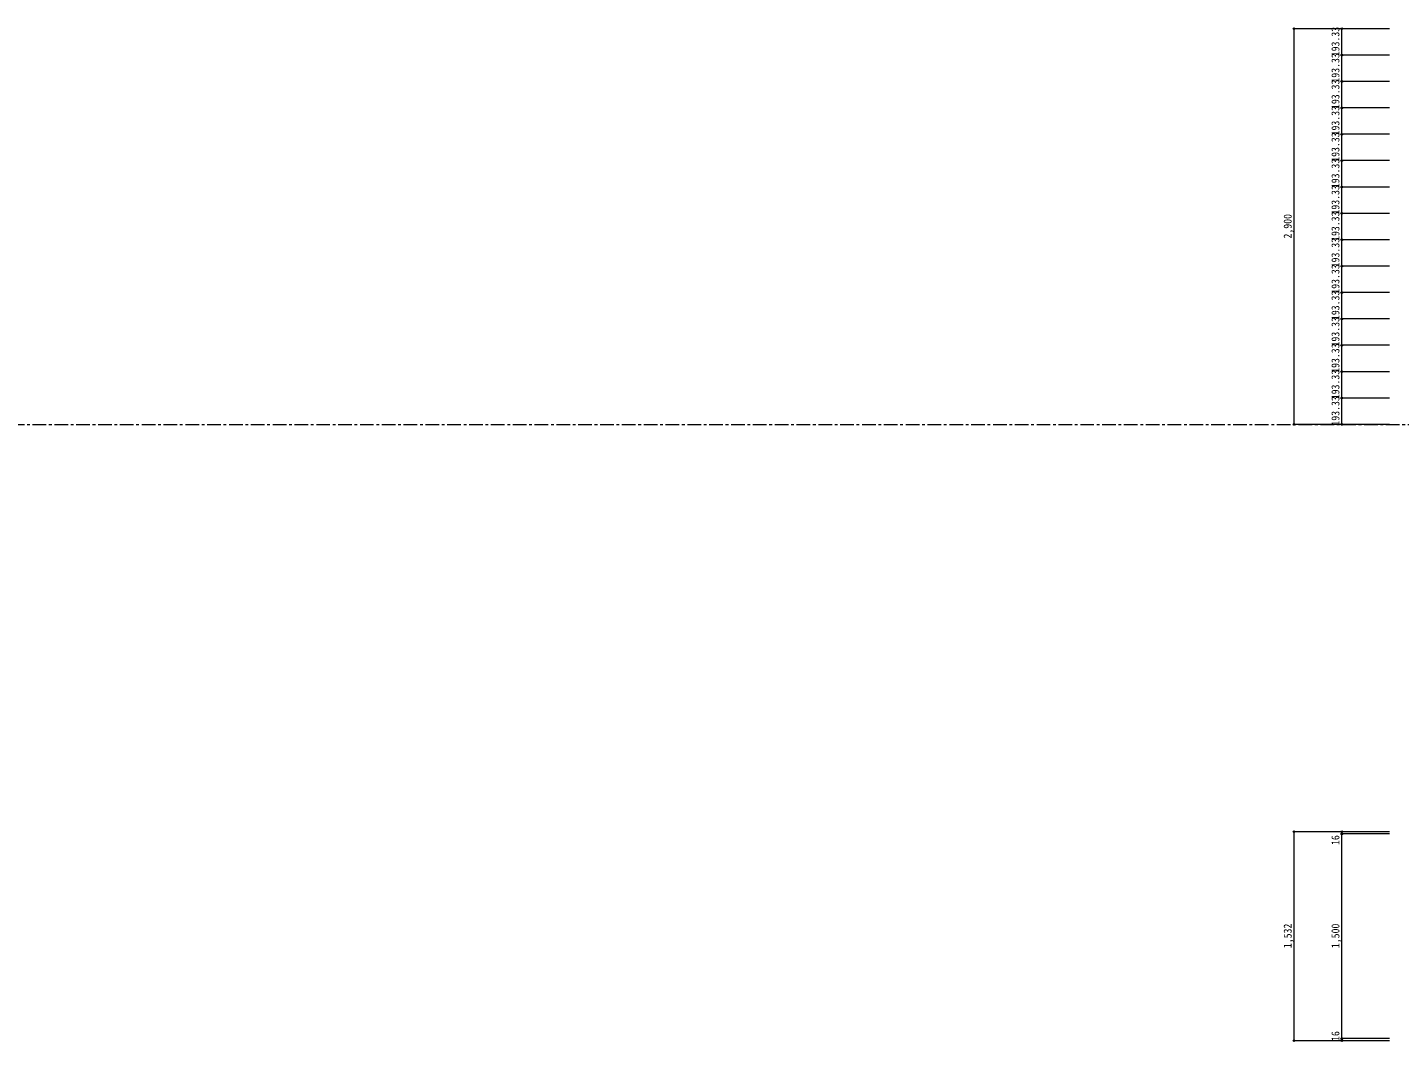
# Model space of a CAD drawing. Units: millimetres at full size, sheet at 1:20. Extents: x -43895 to 41224, y -1391 to 8430.
# Drawn here: x 7108 to 17165, y -457 to 6974 of the extents above; entities that cross this region are included whole.
import ezdxf
from ezdxf.enums import TextEntityAlignment as Align

# ---------------------------------------------------------------- set-up
doc = ezdxf.new("R2010")
doc.units = ezdxf.units.MM
doc.header["$LTSCALE"] = 20
doc.header["$PDMODE"] = 32
doc.header["$PDSIZE"] = 12
doc.linetypes.add('CHAIN1', pattern=[8, 5, -1, 1, -1])
doc.layers.add('5-0_通り芯', color=4, linetype='CHAIN1', lineweight=9)
doc.layers.add('5-3_寸法', color=4, linetype='Continuous', lineweight=9)
doc.styles.add('ＭＳ ゴシック', font='')
doc.styles.get('ＭＳ ゴシック').set_extended_font_data('MS Gothic')

msp = doc.modelspace()

# ---------------------------------------------------------------- linework, layer by layer
at = {"layer": '5-0_通り芯'}
msp.add_line((-43894.54, 4064.76), (40980.99, 4064.76), dxfattribs=at)
at = {"layer": '5-3_寸法'}
for p, q in [((17092.01, 6964.76), (16392.01, 6964.76)), ((16392.01, 4064.76), (16392.01, 6964.76)), ((17092.01, 6964.76), (16742.01, 6964.76)), ((16742.01, 6771.43), (16742.01, 6964.76)), ((17092.01, 6771.43), (16742.01, 6771.43)), ((16742.01, 6578.1), (16742.01, 6771.43)), ((17092.01, 6578.1), (16742.01, 6578.1)), ((16742.01, 6384.76), (16742.01, 6578.1)), ((17092.01, 6384.76), (16742.01, 6384.76)), ((16742.01, 6191.43), (16742.01, 6384.76)), ((17092.01, 6191.43), (16742.01, 6191.43)), ((16742.01, 5998.1), (16742.01, 6191.43)), ((17092.01, 5998.1), (16742.01, 5998.1)), ((16742.01, 5804.76), (16742.01, 5998.1)), ((17092.01, 5804.76), (16742.01, 5804.76)), ((16742.01, 5611.43), (16742.01, 5804.76)), ((17092.01, 5611.43), (16742.01, 5611.43)), ((16742.01, 5418.1), (16742.01, 5611.43)), ((17092.01, 5418.1), (16742.01, 5418.1)), ((16742.01, 5224.76), (16742.01, 5418.1)), ((17092.01, 5224.76), (16742.01, 5224.76)), ((16742.01, 5031.43), (16742.01, 5224.76)), ((17092.01, 5031.43), (16742.01, 5031.43)), ((16742.01, 4838.1), (16742.01, 5031.43)), ((17092.01, 4838.1), (16742.01, 4838.1)), ((16742.01, 4644.76), (16742.01, 4838.1)), ((17092.01, 4644.76), (16742.01, 4644.76)), ((16742.01, 4451.43), (16742.01, 4644.76)), ((17092.01, 4451.43), (16742.01, 4451.43)), ((16742.01, 4258.1), (16742.01, 4451.43)), ((17092.01, 4258.1), (16742.01, 4258.1)), ((16742.01, 4064.76), (16742.01, 4258.1)), ((17092.01, 4064.76), (16392.01, 4064.76)), ((17092.01, 4064.76), (16742.01, 4064.76)), ((17092.01, 1080.76), (16392.01, 1080.76)), ((16392.01, -451.24), (16392.01, 1080.76)), ((17092.01, 1080.76), (16742.01, 1080.76)), ((16742.01, 1064.76), (16742.01, 1080.76)), ((17092.01, 1064.76), (16742.01, 1064.76)), ((16742.01, -435.24), (16742.01, 1064.76)), ((17092.01, -451.24), (16392.01, -451.24)), ((17092.01, -435.24), (16742.01, -435.24)), ((16742.01, -451.24), (16742.01, -435.24)), ((17092.01, -451.24), (16742.01, -451.24))]:
    msp.add_line(p, q, dxfattribs=at)
at = {"layer": '5-3_寸法', "color": 2}
for p in [(16392.01, 6964.76), (16742.01, 6964.76), (16742.01, 6771.43), (16742.01, 6578.1), (16742.01, 6384.76), (16742.01, 6191.43), (16742.01, 5998.1), (16742.01, 5804.76), (16742.01, 5611.43), (16742.01, 5418.1), (16742.01, 5224.76), (16742.01, 5031.43), (16742.01, 4838.1), (16742.01, 4644.76), (16742.01, 4451.43), (16742.01, 4258.1), (16392.01, 4064.76), (16742.01, 4064.76), (16392.01, 1080.76), (16742.01, 1080.76), (16742.01, 1064.76), (16392.01, -451.24), (16742.01, -435.24), (16742.01, -451.24)]:
    msp.add_point(p, dxfattribs=at)

# ---------------------------------------------------------------- texts
at = {"layer": '5-3_寸法', "color": 7, "style": 'ＭＳ ゴシック', "width": 0.9}
for s, p in [('193.33', (16742.01, 6763.1)), ('193.33', (16742.01, 6569.76)), ('193.33', (16742.01, 6376.43)), ('193.33', (16742.01, 6183.1)), ('193.33', (16742.01, 5989.76)), ('193.33', (16742.01, 5796.43)), ('193.33', (16742.01, 5603.1)), ('2,900', (16392.01, 5427.26)), ('193.33', (16742.01, 5409.76)), ('193.33', (16742.01, 5216.43)), ('193.33', (16742.01, 5023.1)), ('193.33', (16742.01, 4829.76)), ('193.33', (16742.01, 4636.43)), ('193.33', (16742.01, 4443.1)), ('193.33', (16742.01, 4249.76)), ('193.33', (16742.01, 4056.43)), ('16', (16742.01, 983.26)), ('1,532', (16392.01, 227.26)), ('1,500', (16742.01, 227.26)), ('16', (16742.01, -452.74))]:
    msp.add_text(s, height=58.65, rotation=90, dxfattribs=at).set_placement(p, align=Align.BOTTOM_LEFT)

doc.saveas('drawing.dxf')
